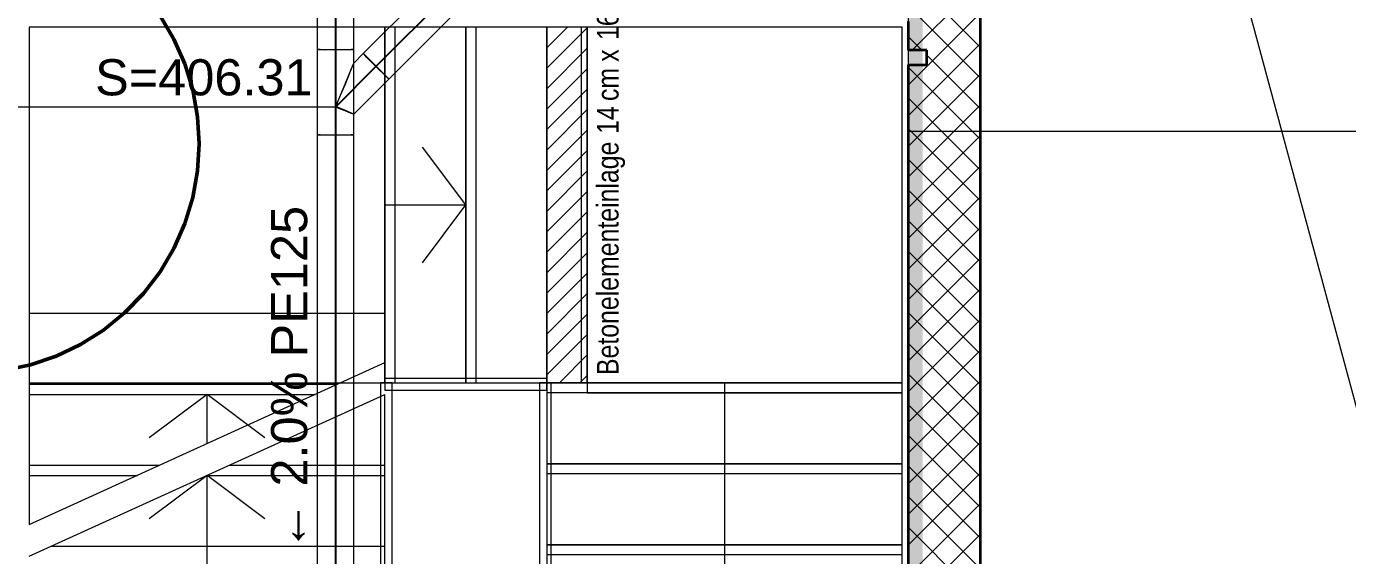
# Model space of a CAD drawing. Extents: x -1 to 1342, y -35 to 723.
# Drawn here: x 445.6 to 537, y 356.1 to 392.7 of the extents above; entities that cross this region are included whole.
import ezdxf
from ezdxf.lldxf.tags import DXFTag

# ---------------------------------------------------------------- set-up
doc = ezdxf.new("R2010")
doc.units = 0
doc.layers.get('0').update_dxf_attribs({"lineweight": 18})
for name, color, linetype, lineweight in [('-1._UG_3_- offene Fragen Neu', 7, 'Continuous', 25), ('-1._UG_3_015 Innenwände Bauteilschraffuren Neu', 7, 'Continuous', 25), ('-1._UG_3_015 Innenwände Neu', 7, 'Continuous', 25), ('-1._UG_3_035 Decken Neu', 7, 'Continuous', 25), ('-1._UG_3_035-20 Bodeneinlagen', 7, 'Continuous', 25), ('-1._UG_3_035-20 Bodeneinlagen Neu', 7, 'Continuous', 25), ('-1._UG_3_050 Geländer Neu', 7, 'Continuous', 25), ('-1._UG_3_055 Treppen Neu', 7, 'Continuous', 25), ('-1._UG_3_260 Kennzeichnung Sichtbeton Neu', 7, 'Continuous', 25)]:
    doc.layers.add(name, color=color, linetype=linetype, lineweight=lineweight)
for name, color, linetype, lineweight, true_color in [('S_Schmutzwasser', 7, 'Continuous', 18, 0xcc6600), ('S_Schmutzwasser@DELETE-EINSTRICH', 7, 'Continuous', 18, 0xcc6600), ('S_T_Text_Grundleitungen', 2, 'Continuous', 18, 0xffff00), ('X_Mass', 7, 'Continuous', 18, 0x0080ff)]:
    doc.layers.add(name, color=color, linetype=linetype, lineweight=lineweight, true_color=true_color)
doc.styles.get("Standard").update_dxf_attribs({"font": 'arial.ttf'})
tags = doc.linetypes.add('Strich 1_1mm', pattern=[0.002, 0.001, -0.001]).pattern_tags.tags
tags[6:7] = [DXFTag(74, 4), DXFTag(75, 0), DXFTag(340, '0'), DXFTag(46, 1.0), DXFTag(50, 0.0), DXFTag(44, 0.0), DXFTag(45, 0.0)]
tags[4:5] = [DXFTag(74, 4), DXFTag(75, 0), DXFTag(340, '0'), DXFTag(46, 1.0), DXFTag(50, 0.0), DXFTag(44, 0.0), DXFTag(45, 0.0)]
tags = doc.linetypes.add('Strich 2_1mm-A0SKLQRVLL', pattern=[0.003, 0.002, -0.001]).pattern_tags.tags
tags[6:7] = [DXFTag(74, 4), DXFTag(75, 0), DXFTag(340, '0'), DXFTag(46, 1.0), DXFTag(50, 0.0), DXFTag(44, 0.0), DXFTag(45, 0.0)]
tags[4:5] = [DXFTag(74, 4), DXFTag(75, 0), DXFTag(340, '0'), DXFTag(46, 1.0), DXFTag(50, 0.0), DXFTag(44, 0.0), DXFTag(45, 0.0)]
tags = doc.linetypes.add('Strich 3_1mm Kanten', pattern=[0.004, 0.003, -0.001]).pattern_tags.tags
tags[6:7] = [DXFTag(74, 4), DXFTag(75, 0), DXFTag(340, '0'), DXFTag(46, 1.0), DXFTag(50, 0.0), DXFTag(44, 0.0), DXFTag(45, 0.0)]
tags[4:5] = [DXFTag(74, 4), DXFTag(75, 0), DXFTag(340, '0'), DXFTag(46, 1.0), DXFTag(50, 0.0), DXFTag(44, 0.0), DXFTag(45, 0.0)]
tags = doc.linetypes.add('Strichpunkt 3_1_1mm Achsen', pattern=[0.005, 0.003, -0.001, 0, -0.001]).pattern_tags.tags
tags[10:11] = [DXFTag(74, 4), DXFTag(75, 0), DXFTag(340, '0'), DXFTag(46, 1.0), DXFTag(50, 0.0), DXFTag(44, 0.0), DXFTag(45, 0.0)]
tags[8:9] = [DXFTag(74, 4), DXFTag(75, 0), DXFTag(340, '0'), DXFTag(46, 1.0), DXFTag(50, 0.0), DXFTag(44, 0.0), DXFTag(45, 0.0)]
tags[6:7] = [DXFTag(74, 4), DXFTag(75, 0), DXFTag(340, '0'), DXFTag(46, 1.0), DXFTag(50, 0.0), DXFTag(44, 0.0), DXFTag(45, 0.0)]
tags[4:5] = [DXFTag(74, 4), DXFTag(75, 0), DXFTag(340, '0'), DXFTag(46, 1.0), DXFTag(50, 0.0), DXFTag(44, 0.0), DXFTag(45, 0.0)]
tags = doc.linetypes.add('STRICHPUNKT2', pattern=[12.7, 6.35, -3.175, 0, -3.175]).pattern_tags.tags
tags[10:11] = [DXFTag(74, 4), DXFTag(75, 0), DXFTag(340, '0'), DXFTag(46, 0.0), DXFTag(50, 0.0), DXFTag(44, 0.0), DXFTag(45, 0.0)]
tags[8:9] = [DXFTag(74, 4), DXFTag(75, 0), DXFTag(340, '0'), DXFTag(46, 0.0), DXFTag(50, 0.0), DXFTag(44, 0.0), DXFTag(45, 0.0)]
tags[6:7] = [DXFTag(74, 4), DXFTag(75, 0), DXFTag(340, '0'), DXFTag(46, 0.0), DXFTag(50, 0.0), DXFTag(44, 0.0), DXFTag(45, 0.0)]
tags[4:5] = [DXFTag(74, 4), DXFTag(75, 0), DXFTag(340, '0'), DXFTag(46, 0.0), DXFTag(50, 0.0), DXFTag(44, 0.0), DXFTag(45, 0.0)]
tags = doc.linetypes.add('Unsichtbare Linie', pattern='A,0,[1,5773_032 -1.UG1.shx,S=10,R=0,X=0,Y=0],-10,0', length=10).pattern_tags.tags
tags[14:15] = [DXFTag(74, 4), DXFTag(75, 0), DXFTag(340, '0'), DXFTag(46, 1.0), DXFTag(50, 0.0), DXFTag(44, 0.0), DXFTag(45, 0.0)]
tags[12:13] = [DXFTag(74, 4), DXFTag(75, 0), DXFTag(340, '0'), DXFTag(46, 1.0), DXFTag(50, 0.0), DXFTag(44, 0.0), DXFTag(45, 0.0)]

# ---------------------------------------------------------------- blocks, each defined once
blk = doc.blocks.new('Abwasserleitung-A0SKLQK7LL', base_point=(467.04, 387.127))
at = {"color": 0, "linetype": 'ByBlock', "lineweight": -2, "ltscale": 0.18}
blk.add_line((497.857, 417.944), (467.04, 387.127), dxfattribs=at)
blk = doc.blocks.new('Abwasserleitung-A0SKLQMHLL', base_point=(467.04, 287.884))
at = {"color": 0, "linetype": 'ByBlock', "lineweight": -2, "ltscale": 0.18}
blk.add_line((467.04, 387.127), (467.04, 293.775), dxfattribs=at)
blk = doc.blocks.new('Distributor Abwasserleitung-A0SKLQMJLL', base_point=(466.665, 386.377))
at = {"color": 0, "lineweight": 13}
blk.add_line((467.04, 387.127), (467.04, 387.127), dxfattribs=at)
blk = doc.blocks.new('Abwasserleitung-A0SKLQMNLL', base_point=(467.04, 387.127))
at = {"color": 0, "linetype": 'ByBlock', "lineweight": -2, "ltscale": 0.18}
blk.add_line((467.04, 422.785), (467.04, 387.127), dxfattribs=at)
blk = doc.blocks.new('Rohr-A0SKLQOBLL', base_point=(465.79, 295.012))
at = {"color": 0, "linetype": 'ByBlock', "lineweight": -2, "ltscale": 0.18}
for p, q in [((465.79, 385.177), (465.833, 385.18)), ((465.833, 385.174), (465.79, 385.177)), ((465.79, 295.025), (465.79, 385.177)), ((465.833, 385.18), (465.958, 385.183)), ((465.958, 385.171), (465.833, 385.174)), ((465.958, 385.183), (466.156, 385.186)), ((466.156, 385.168), (465.958, 385.171)), ((466.156, 385.186), (466.415, 385.188)), ((466.415, 385.166), (466.156, 385.168)), ((466.415, 385.188), (466.717, 385.189)), ((466.717, 385.165), (466.415, 385.166)), ((466.717, 385.189), (467.04, 385.19)), ((467.04, 385.165), (466.717, 385.165)), ((467.04, 385.19), (467.364, 385.189)), ((467.364, 385.165), (467.04, 385.165)), ((467.364, 385.189), (467.665, 385.188)), ((467.665, 385.166), (467.364, 385.165)), ((467.665, 385.188), (467.924, 385.186)), ((467.924, 385.168), (467.665, 385.166)), ((467.924, 385.186), (468.123, 385.183)), ((468.123, 385.171), (467.924, 385.168)), ((468.123, 385.183), (468.248, 385.18)), ((468.248, 385.174), (468.123, 385.171)), ((468.248, 385.18), (468.29, 385.177)), ((468.29, 385.177), (468.248, 385.174)), ((468.29, 295.025), (468.29, 385.177)), ((465.79, 295.025), (465.833, 295.028)), ((465.833, 295.022), (465.79, 295.025)), ((465.833, 295.028), (465.958, 295.031)), ((465.958, 295.019), (465.833, 295.022)), ((465.958, 295.031), (466.156, 295.034)), ((466.156, 295.016), (465.958, 295.019)), ((466.156, 295.034), (466.415, 295.036)), ((466.415, 295.014), (466.156, 295.016)), ((466.415, 295.036), (466.717, 295.037)), ((466.717, 295.013), (466.415, 295.014)), ((466.717, 295.037), (467.04, 295.037)), ((467.04, 295.012), (466.717, 295.013)), ((467.04, 295.037), (467.364, 295.037)), ((467.364, 295.013), (467.04, 295.012)), ((467.364, 295.037), (467.665, 295.036)), ((467.665, 295.014), (467.364, 295.013)), ((467.665, 295.036), (467.924, 295.034)), ((467.924, 295.016), (467.665, 295.014)), ((467.924, 295.034), (468.123, 295.031)), ((468.123, 295.019), (467.924, 295.016)), ((468.123, 295.031), (468.248, 295.028)), ((468.248, 295.022), (468.123, 295.019)), ((468.248, 295.028), (468.29, 295.025)), ((468.29, 295.025), (468.248, 295.022))]:
    blk.add_line(p, q, dxfattribs=at)
at = {"color": 0, "linetype": 'STRICHPUNKT2', "lineweight": 25, "ltscale": 0.25}
blk.add_line((467.04, 295.025), (467.04, 385.177), dxfattribs=at)
blk = doc.blocks.new('Abzweig 45°-A0SKLQODLL', base_point=(465.79, 385.165))
at = {"color": 0, "linetype": 'ByBlock', "lineweight": -2, "ltscale": 0.18}
for p, q in [((465.79, 391.077), (465.834, 391.08)), ((465.831, 391.074), (465.79, 391.077)), ((465.79, 385.177), (465.79, 391.077)), ((465.955, 391.071), (465.831, 391.074)), ((465.834, 391.08), (465.96, 391.083)), ((466.153, 391.068), (465.955, 391.071)), ((465.96, 391.083), (466.16, 391.086)), ((466.411, 391.066), (466.153, 391.068)), ((466.16, 391.086), (466.42, 391.088)), ((466.712, 391.065), (466.411, 391.066)), ((466.42, 391.088), (466.722, 391.089)), ((467.035, 391.064), (466.712, 391.065)), ((466.722, 391.089), (467.045, 391.089)), ((467.359, 391.065), (467.035, 391.064)), ((467.045, 391.089), (467.369, 391.089)), ((467.661, 391.066), (467.359, 391.065)), ((467.369, 391.089), (467.67, 391.088)), ((467.92, 391.068), (467.661, 391.066)), ((467.67, 391.088), (467.928, 391.086)), ((468.12, 391.071), (467.92, 391.068)), ((467.928, 391.086), (468.125, 391.083)), ((468.246, 391.074), (468.12, 391.071)), ((468.125, 391.083), (468.249, 391.08)), ((468.29, 391.077), (468.246, 391.074)), ((468.249, 391.08), (468.29, 391.077)), ((468.29, 385.177), (468.29, 391.077)), ((468.29, 390.145), (468.949, 390.804)), ((468.949, 390.804), (468.978, 390.77)), ((468.981, 390.777), (468.949, 390.804)), ((468.978, 390.77), (469.065, 390.679)), ((469.07, 390.692), (468.981, 390.777)), ((469.065, 390.679), (469.205, 390.536)), ((469.212, 390.554), (469.07, 390.692)), ((469.205, 390.536), (469.387, 390.351)), ((469.396, 390.373), (469.212, 390.554)), ((469.387, 390.351), (469.599, 390.137)), ((469.609, 390.161), (469.396, 390.373)), ((468.12, 389.734), (467.92, 389.252)), ((467.928, 389.27), (468.125, 389.747)), ((468.246, 390.039), (468.12, 389.734)), ((468.125, 389.747), (468.249, 390.045)), ((468.29, 390.145), (468.246, 390.039)), ((468.249, 390.045), (468.29, 390.145)), ((469.599, 390.137), (469.828, 389.907)), ((469.838, 389.932), (469.609, 390.161)), ((469.828, 389.907), (470.057, 389.679)), ((470.067, 389.703), (469.838, 389.932)), ((470.057, 389.679), (470.271, 389.467)), ((470.28, 389.489), (470.067, 389.703)), ((470.271, 389.467), (470.455, 389.286)), ((470.462, 389.304), (470.28, 389.489)), ((467.661, 388.625), (467.359, 387.896)), ((467.369, 387.92), (467.67, 388.647)), ((467.92, 389.252), (467.661, 388.625)), ((467.67, 388.647), (467.928, 389.27)), ((468.29, 386.609), (470.717, 389.036)), ((470.455, 389.286), (470.596, 389.148)), ((470.601, 389.161), (470.462, 389.304)), ((470.596, 389.148), (470.686, 389.063)), ((470.688, 389.069), (470.601, 389.161)), ((470.686, 389.063), (470.717, 389.036)), ((470.717, 389.036), (470.688, 389.069)), ((467.359, 387.896), (467.035, 387.115)), ((467.045, 387.14), (467.369, 387.92)), ((467.035, 387.115), (467.359, 386.981)), ((467.369, 387.005), (467.045, 387.14)), ((467.359, 386.981), (467.661, 386.857)), ((467.67, 386.879), (467.369, 387.005)), ((467.661, 386.857), (467.92, 386.752)), ((467.928, 386.77), (467.67, 386.879)), ((467.92, 386.752), (468.12, 386.672)), ((468.125, 386.685), (467.928, 386.77)), ((468.12, 386.672), (468.246, 386.624)), ((468.249, 386.63), (468.125, 386.685)), ((468.246, 386.624), (468.29, 386.609)), ((468.29, 386.609), (468.249, 386.63)), ((465.79, 385.177), (465.834, 385.181)), ((465.831, 385.174), (465.79, 385.177)), ((465.955, 385.171), (465.831, 385.174)), ((465.834, 385.181), (465.96, 385.184)), ((466.153, 385.168), (465.955, 385.171)), ((465.96, 385.184), (466.16, 385.186)), ((466.411, 385.166), (466.153, 385.168)), ((466.16, 385.186), (466.42, 385.188)), ((466.712, 385.165), (466.411, 385.166)), ((466.42, 385.188), (466.722, 385.189)), ((467.035, 385.165), (466.712, 385.165)), ((466.722, 385.189), (467.045, 385.19)), ((467.359, 385.165), (467.035, 385.165)), ((467.045, 385.19), (467.369, 385.189)), ((467.661, 385.166), (467.359, 385.165)), ((467.369, 385.189), (467.67, 385.188)), ((467.92, 385.168), (467.661, 385.166)), ((467.67, 385.188), (467.928, 385.186)), ((468.12, 385.171), (467.92, 385.168)), ((467.928, 385.186), (468.125, 385.183)), ((468.246, 385.174), (468.12, 385.171)), ((468.125, 385.183), (468.249, 385.18)), ((468.29, 385.177), (468.246, 385.174)), ((468.249, 385.18), (468.29, 385.177))]:
    blk.add_line(p, q, dxfattribs=at)
at = {"color": 0, "linetype": 'STRICHPUNKT2', "lineweight": 25, "ltscale": 0.25}
for p, q in [((467.04, 385.177), (467.04, 391.077)), ((467.04, 387.127), (469.833, 389.92))]:
    blk.add_line(p, q, dxfattribs=at)
blk = doc.blocks.new('Rohr-A0SKLQOFLL', base_point=(465.79, 391.064))
at = {"color": 0, "linetype": 'ByBlock', "lineweight": -2, "ltscale": 0.18}
for p, q in [((465.79, 420.835), (465.833, 420.838)), ((465.833, 420.832), (465.79, 420.835)), ((465.79, 391.077), (465.79, 420.835)), ((465.833, 420.838), (465.958, 420.841)), ((465.958, 420.829), (465.833, 420.832)), ((465.958, 420.841), (466.156, 420.844)), ((466.156, 420.826), (465.958, 420.829)), ((466.156, 420.844), (466.415, 420.846)), ((466.415, 420.824), (466.156, 420.826)), ((466.415, 420.846), (466.717, 420.847)), ((466.717, 420.823), (466.415, 420.824)), ((466.717, 420.847), (467.04, 420.847)), ((467.04, 420.822), (466.717, 420.823)), ((467.04, 420.847), (467.364, 420.847)), ((467.364, 420.823), (467.04, 420.822)), ((467.364, 420.847), (467.665, 420.846)), ((467.665, 420.824), (467.364, 420.823)), ((467.665, 420.846), (467.924, 420.844)), ((467.924, 420.826), (467.665, 420.824)), ((467.924, 420.844), (468.123, 420.841)), ((468.123, 420.829), (467.924, 420.826)), ((468.123, 420.841), (468.248, 420.838)), ((468.248, 420.832), (468.123, 420.829)), ((468.248, 420.838), (468.29, 420.835)), ((468.29, 420.835), (468.248, 420.832)), ((468.29, 391.077), (468.29, 420.835)), ((465.79, 391.077), (465.833, 391.08)), ((465.833, 391.074), (465.79, 391.077)), ((465.833, 391.08), (465.958, 391.083)), ((465.958, 391.071), (465.833, 391.074)), ((465.958, 391.083), (466.156, 391.086)), ((466.156, 391.068), (465.958, 391.071)), ((466.156, 391.086), (466.415, 391.088)), ((466.415, 391.066), (466.156, 391.068)), ((466.415, 391.088), (466.717, 391.089)), ((466.717, 391.065), (466.415, 391.066)), ((466.717, 391.089), (467.04, 391.089)), ((467.04, 391.064), (466.717, 391.065)), ((467.04, 391.089), (467.364, 391.089)), ((467.364, 391.065), (467.04, 391.064)), ((467.364, 391.089), (467.665, 391.088)), ((467.665, 391.066), (467.364, 391.065)), ((467.665, 391.088), (467.924, 391.086)), ((467.924, 391.068), (467.665, 391.066)), ((467.924, 391.086), (468.123, 391.083)), ((468.123, 391.071), (467.924, 391.068)), ((468.123, 391.083), (468.248, 391.08)), ((468.248, 391.074), (468.123, 391.071)), ((468.248, 391.08), (468.29, 391.077)), ((468.29, 391.077), (468.248, 391.074))]:
    blk.add_line(p, q, dxfattribs=at)
at = {"color": 0, "linetype": 'STRICHPUNKT2', "lineweight": 25, "ltscale": 0.25}
blk.add_line((467.04, 391.077), (467.04, 420.835), dxfattribs=at)
blk = doc.blocks.new('Rohr-A0SKLQONLL', base_point=(468.949, 389.036))
at = {"color": 0, "linetype": 'ByBlock', "lineweight": -2, "ltscale": 0.18}
for p, q in [((468.949, 390.804), (495.73, 417.585)), ((495.758, 417.552), (495.73, 417.585)), ((495.73, 417.585), (495.762, 417.557)), ((495.844, 417.462), (495.758, 417.552)), ((495.762, 417.557), (495.853, 417.471)), ((495.982, 417.319), (495.844, 417.462)), ((495.853, 417.471), (495.995, 417.332)), ((496.164, 417.135), (495.982, 417.319)), ((495.995, 417.332), (496.179, 417.15)), ((496.376, 416.921), (496.164, 417.135)), ((496.179, 417.15), (496.393, 416.938)), ((496.605, 416.692), (496.376, 416.921)), ((496.393, 416.938), (496.623, 416.709)), ((496.834, 416.463), (496.605, 416.692)), ((496.623, 416.709), (496.851, 416.48)), ((497.048, 416.251), (496.834, 416.463)), ((496.851, 416.48), (497.063, 416.266)), ((497.232, 416.069), (497.048, 416.251)), ((497.063, 416.266), (497.245, 416.082)), ((497.375, 415.931), (497.232, 416.069)), ((497.245, 416.082), (497.384, 415.94)), ((497.465, 415.845), (497.375, 415.931)), ((497.384, 415.94), (497.47, 415.849)), ((470.717, 389.036), (497.498, 415.817)), ((497.498, 415.817), (497.465, 415.845)), ((497.47, 415.849), (497.498, 415.817)), ((468.977, 390.771), (468.949, 390.804)), ((468.949, 390.804), (468.982, 390.776)), ((469.063, 390.681), (468.977, 390.771)), ((468.982, 390.776), (469.072, 390.69)), ((469.202, 390.539), (469.063, 390.681)), ((469.072, 390.69), (469.215, 390.551)), ((469.384, 390.354), (469.202, 390.539)), ((469.215, 390.551), (469.399, 390.37)), ((469.596, 390.14), (469.384, 390.354)), ((469.399, 390.37), (469.613, 390.157)), ((469.824, 389.911), (469.596, 390.14)), ((469.613, 390.157), (469.842, 389.929)), ((470.053, 389.683), (469.824, 389.911)), ((469.842, 389.929), (470.071, 389.7)), ((470.268, 389.47), (470.053, 389.683)), ((470.071, 389.7), (470.283, 389.486)), ((470.452, 389.289), (470.268, 389.47)), ((470.283, 389.486), (470.465, 389.301)), ((470.594, 389.15), (470.452, 389.289)), ((470.465, 389.301), (470.603, 389.159)), ((470.685, 389.064), (470.594, 389.15)), ((470.603, 389.159), (470.689, 389.068)), ((470.717, 389.036), (470.685, 389.064)), ((470.689, 389.068), (470.717, 389.036))]:
    blk.add_line(p, q, dxfattribs=at)
at = {"color": 0, "linetype": 'STRICHPUNKT2', "lineweight": 25, "ltscale": 0.25}
blk.add_line((469.833, 389.92), (496.614, 416.701), dxfattribs=at)
blk = doc.blocks.new('Maß-A0SKLQPTLL', base_point=(433.808, 293.584))
at = {"color": 0, "linetype": 'ByBlock', "lineweight": -2, "ltscale": 0.18}
blk.add_line((435.141, 387.115), (467.035, 387.115), dxfattribs=at)
blk = doc.blocks.new('Referenz-A0SKLQRXLL', base_point=(5, 5))
at = {"layer": '-1._UG_3_- offene Fragen Neu', "color": 0, "linetype": 'Continuous', "lineweight": 50, "ltscale": 250}
for p, q in [((455.842, 391.801), (454.887, 393.419)), ((456.599, 390.082), (455.842, 391.801)), ((457.148, 388.285), (456.599, 390.082)), ((457.48, 386.436), (457.148, 388.285)), ((457.592, 384.56), (457.48, 386.436)), ((457.48, 382.685), (457.592, 384.56)), ((457.148, 380.836), (457.48, 382.685)), ((456.599, 379.039), (457.148, 380.836)), ((455.842, 377.32), (456.599, 379.039)), ((454.887, 375.702), (455.842, 377.32)), ((453.747, 374.209), (454.887, 375.702)), ((452.438, 372.861), (453.747, 374.209)), ((450.979, 371.677), (452.438, 372.861)), ((449.39, 370.674), (450.979, 371.677)), ((447.694, 369.866), (449.39, 370.674)), ((445.915, 369.264), (447.694, 369.866)), ((444.076, 368.877), (445.915, 369.264))]:
    blk.add_line(p, q, dxfattribs=at)
at = {"layer": '-1._UG_3_015 Innenwände Bauteilschraffuren Neu', "color": 0, "linetype": 'Continuous', "lineweight": 0, "ltscale": 0.0169}
for p, q in [((511.641, 391.229), (506.641, 396.229)), ((506.927, 391.028), (511.641, 395.743)), ((511.641, 389.107), (506.641, 394.107)), ((506.641, 388.622), (511.641, 393.622)), ((507.599, 391.028), (506.641, 391.986)), ((506.641, 386.5), (511.641, 391.5)), ((511.641, 386.986), (507.941, 390.686)), ((511.641, 384.865), (506.641, 389.865)), ((506.641, 384.379), (511.641, 389.379)), ((511.641, 382.743), (506.641, 387.743)), ((506.641, 382.258), (511.641, 387.258)), ((511.641, 380.622), (506.641, 385.622)), ((506.641, 380.136), (511.641, 385.136)), ((511.641, 378.501), (506.641, 383.501)), ((506.641, 378.015), (511.641, 383.015)), ((511.641, 376.38), (506.641, 381.38)), ((506.641, 375.894), (511.641, 380.894)), ((511.641, 374.258), (506.641, 379.258)), ((506.641, 373.772), (511.641, 378.772)), ((511.641, 372.137), (506.641, 377.137)), ((506.641, 371.651), (511.641, 376.651)), ((511.641, 370.016), (506.641, 375.016)), ((506.641, 369.53), (511.641, 374.53)), ((511.641, 367.894), (506.641, 372.894)), ((506.641, 367.408), (511.641, 372.408)), ((511.641, 365.773), (506.641, 370.773)), ((506.641, 365.287), (511.641, 370.287)), ((511.641, 363.652), (506.641, 368.652)), ((506.641, 363.166), (511.641, 368.166)), ((511.641, 361.53), (506.641, 366.53)), ((506.641, 361.044), (511.641, 366.044)), ((511.641, 359.409), (506.641, 364.409)), ((506.641, 358.923), (511.641, 363.923)), ((511.641, 357.288), (506.641, 362.288)), ((506.641, 356.802), (511.641, 361.802)), ((511.641, 355.166), (506.641, 360.166)), ((506.641, 354.68), (511.641, 359.68)), ((511.641, 353.045), (506.641, 358.045)), ((506.641, 352.559), (511.641, 357.559))]:
    blk.add_line(p, q, dxfattribs=at)
at = {"layer": '-1._UG_3_015 Innenwände Neu', "color": 0, "lineweight": 35}
for p, q in [((511.641, 310.428), (511.641, 401.648)), ((506.641, 393.028), (506.641, 391.028)), ((507.941, 391.028), (506.641, 391.028)), ((507.941, 390.028), (507.941, 391.028)), ((506.641, 390.028), (507.941, 390.028)), ((506.641, 390.028), (506.641, 310.428))]:
    blk.add_line(p, q, dxfattribs=at)
at = {"layer": '-1._UG_3_035 Decken Neu', "color": 0, "linetype": 'Strich 3_1mm Kanten', "lineweight": 13, "ltscale": 16.9}
blk.add_line((506.641, 481.028), (546.641, 333.028), dxfattribs=at)
at = {"layer": '-1._UG_3_035 Decken Neu', "color": 0, "linetype": 'Strich 3_1mm Kanten', "lineweight": 13, "ltscale": 2197}
blk.add_line((506.641, 397.008), (506.641, 333.028), dxfattribs=at)
at = {"layer": '-1._UG_3_035 Decken Neu', "color": 0, "linetype": 'Strichpunkt 3_1_1mm Achsen', "lineweight": 13, "ltscale": 2197}
for p, q in [((506.641, 393.028), (506.641, 391.028)), ((506.641, 390.028), (506.641, 385.428)), ((506.641, 385.428), (652.141, 385.428))]:
    blk.add_line(p, q, dxfattribs=at)
at = {"layer": '-1._UG_3_035-20 Bodeneinlagen Neu', "color": 0, "linetype": 'Continuous', "lineweight": 13, "ltscale": 0.0169}
for p, q in [((481.641, 392.613), (481.657, 392.628)), ((481.641, 391.199), (483.071, 392.628)), ((481.641, 389.785), (484.441, 392.585)), ((481.641, 388.37), (484.441, 391.17)), ((481.641, 386.956), (484.441, 389.756)), ((481.641, 385.542), (484.441, 388.342)), ((481.641, 384.128), (484.441, 386.928)), ((481.641, 382.714), (484.441, 385.514)), ((481.641, 381.299), (484.441, 384.099)), ((481.641, 379.885), (484.441, 382.685)), ((481.641, 378.471), (484.441, 381.271)), ((481.641, 377.057), (484.441, 379.857)), ((481.641, 375.642), (484.441, 378.442)), ((481.641, 374.228), (484.441, 377.028)), ((481.641, 372.814), (484.441, 375.614)), ((481.641, 371.4), (484.441, 374.2)), ((481.641, 369.986), (484.441, 372.786)), ((481.641, 368.571), (484.441, 371.371)), ((482.512, 368.028), (484.441, 369.957)), ((483.927, 368.028), (484.441, 368.543))]:
    blk.add_line(p, q, dxfattribs=at)
at = {"layer": '-1._UG_3_035-20 Bodeneinlagen Neu', "color": 0, "linetype": 'Strich 1_1mm', "lineweight": 13, "ltscale": 16.9}
for p, q in [((481.641, 368.028), (481.641, 392.628)), ((484.441, 392.628), (481.641, 392.628)), ((484.441, 368.028), (484.441, 392.628)), ((484.441, 368.028), (481.641, 368.028))]:
    blk.add_line(p, q, dxfattribs=at)
at = {"layer": '-1._UG_3_050 Geländer Neu', "color": 0, "linetype": 'Continuous', "lineweight": 13, "ltscale": 16.9}
for p, q in [((470.941, 368.028), (470.141, 368.028)), ((470.141, 368.028), (470.141, 328.028)), ((470.941, 328.028), (470.941, 368.028))]:
    blk.add_line(p, q, dxfattribs=at)
at = {"layer": '-1._UG_3_050 Geländer Neu', "color": 0, "linetype": 'Strich 1_1mm', "lineweight": 13, "ltscale": 2197}
for p, q in [((470.441, 368.328), (470.441, 367.528)), ((481.641, 368.328), (470.441, 368.328)), ((470.441, 367.528), (481.641, 367.528)), ((481.941, 368.028), (481.141, 368.028)), ((481.141, 368.028), (481.141, 323.207)), ((481.641, 367.528), (481.641, 368.328)), ((481.941, 323.207), (481.941, 368.028))]:
    blk.add_line(p, q, dxfattribs=at)
at = {"layer": '-1._UG_3_055 Treppen Neu', "color": 0, "linetype": 'Strichpunkt 3_1_1mm Achsen', "lineweight": 13, "ltscale": 2197}
for p, q in [((470.441, 392.628), (445.841, 392.628)), ((445.841, 392.628), (445.841, 368.028)), ((470.441, 368.028), (470.441, 392.628)), ((484.041, 392.628), (481.641, 392.628)), ((481.641, 392.628), (481.641, 368.028)), ((506.241, 392.628), (481.641, 392.628)), ((481.641, 392.628), (481.641, 368.028)), ((484.041, 368.028), (484.041, 392.628)), ((506.241, 392.628), (484.441, 392.628)), ((484.441, 392.628), (484.441, 367.328)), ((506.241, 368.028), (506.241, 392.628)), ((506.241, 367.328), (506.241, 392.628)), ((445.841, 368.028), (470.441, 368.028)), ((481.641, 368.028), (484.041, 368.028)), ((481.641, 368.028), (506.241, 368.028)), ((484.441, 367.328), (506.241, 367.328))]:
    blk.add_line(p, q, dxfattribs=at)
at = {"layer": '-1._UG_3_055 Treppen Neu', "color": 0, "linetype": 'Strich 2_1mm-A0SKLQRVLL', "lineweight": 13, "ltscale": 16.9}
for p, q in [((470.441, 392.628), (470.441, 368.028)), ((481.641, 392.628), (470.441, 392.628)), ((471.141, 392.628), (471.141, 368.028)), ((476.741, 392.628), (476.741, 368.028)), ((481.641, 368.028), (481.641, 392.628)), ((476.041, 380.328), (473.041, 384.328)), ((473.041, 376.328), (476.041, 380.328)), ((445.841, 367.928), (467.152, 367.928)), ((470.441, 368.028), (481.641, 368.028)), ((506.241, 368.028), (481.641, 368.028)), ((481.641, 368.028), (481.641, 328.828)), ((506.241, 328.828), (506.241, 368.028)), ((458.141, 367.228), (454.141, 364.228)), ((462.141, 364.228), (458.141, 367.228)), ((506.241, 367.328), (481.641, 367.328)), ((445.841, 362.328), (454.852, 362.328)), ((459.679, 362.328), (470.441, 362.328)), ((506.241, 361.728), (481.641, 361.728)), ((447.379, 356.728), (470.441, 356.728)), ((506.241, 356.128), (481.641, 356.128))]:
    blk.add_line(p, q, dxfattribs=at)
at = {"layer": '-1._UG_3_055 Treppen Neu', "color": 0, "linetype": 'Strichpunkt 3_1_1mm Achsen', "lineweight": 13, "ltscale": 16.9}
for p, q in [((476.041, 392.628), (470.441, 392.628)), ((470.441, 392.628), (470.441, 368.028)), ((476.041, 368.028), (476.041, 392.628)), ((481.641, 392.628), (476.041, 392.628)), ((476.041, 392.628), (476.041, 368.028)), ((481.641, 368.028), (481.641, 392.628)), ((470.441, 380.328), (476.041, 380.328)), ((445.841, 372.828), (445.841, 367.228)), ((470.441, 369.426), (470.441, 372.828)), ((470.441, 368.028), (476.041, 368.028)), ((476.041, 368.028), (481.641, 368.028)), ((481.641, 368.028), (481.641, 362.428)), ((506.241, 368.028), (481.641, 368.028)), ((493.941, 368.028), (493.941, 362.428)), ((506.241, 362.428), (506.241, 368.028)), ((445.841, 367.228), (445.841, 361.628)), ((445.841, 367.228), (465.615, 367.228)), ((458.141, 363.826), (458.141, 367.228)), ((506.241, 362.428), (481.641, 362.428)), ((481.641, 362.428), (481.641, 356.828)), ((481.641, 362.428), (506.241, 362.428)), ((493.941, 362.428), (493.941, 334.428)), ((506.241, 356.828), (506.241, 362.428)), ((445.841, 361.628), (453.315, 361.628)), ((445.841, 361.628), (445.841, 358.226)), ((481.641, 356.828), (506.241, 356.828)), ((506.241, 356.828), (481.641, 356.828)), ((481.641, 356.828), (481.641, 351.228)), ((506.241, 351.228), (506.241, 356.828))]:
    blk.add_line(p, q, dxfattribs=at)
at = {"layer": '-1._UG_3_055 Treppen Neu', "color": 0, "linetype": 'Unsichtbare Linie', "lineweight": 13, "ltscale": 16.9}
for p, q in [((470.441, 372.828), (445.841, 372.828)), ((445.841, 372.828), (445.841, 358.226)), ((470.441, 369.426), (470.441, 372.828)), ((470.441, 328.028), (470.441, 367.228))]:
    blk.add_line(p, q, dxfattribs=at)
at = {"layer": '-1._UG_3_055 Treppen Neu', "color": 0, "lineweight": 13}
for p, q in [((445.841, 358.226), (470.441, 369.426)), ((445.841, 356.028), (470.441, 367.228)), ((470.441, 361.628), (470.441, 367.228)), ((458.141, 361.628), (454.141, 358.628)), ((458.141, 361.628), (470.441, 361.628)), ((458.141, 333.628), (458.141, 361.628)), ((462.141, 358.628), (458.141, 361.628)), ((470.441, 356.028), (470.441, 361.628))]:
    blk.add_line(p, q, dxfattribs=at)
at = {"layer": '-1._UG_3_260 Kennzeichnung Sichtbeton Neu', "color": 0, "linetype": 'Continuous', "lineweight": 0, "ltscale": 0.0169}
for points in [[(507.641, 310.428), (507.641, 394.028), (506.641, 394.028)], [(507.641, 310.428), (506.653, 393.028), (506.641, 393.028)], [(506.641, 310.428), (507.641, 310.428), (506.641, 393.028)]]:
    blk.add_solid(points, dxfattribs=at)
at = {"layer": '-1._UG_3_035-20 Bodeneinlagen', "color": 0, "linetype": 'Continuous', "lineweight": 13, "ltscale": 0.0169, "char_height": 1.5, "attachment_point": 1, "rotation": 90}
for s, insert in [('{\\fArial Narrow;16}', (485.108, 391.739)), ('{\\fArial Narrow;x}', (485.108, 390.231)), ('{\\fArial Narrow;cm}', (485.108, 387.518)), ('{\\fArial Narrow;14}', (485.108, 385.245)), ('{\\fArial Narrow;Betonelementeinlage}', (485.108, 368.565))]:
    blk.add_mtext(s, dxfattribs=dict(at, insert=insert))

msp = doc.modelspace()

# ---------------------------------------------------------------- block references
at = {"color": 8, "lineweight": 25, "ltscale": 0.25, "true_color": 0x808080}
msp.add_blockref('Referenz-A0SKLQRXLL', (5, 5), dxfattribs=at)
at = {"layer": 'S_Schmutzwasser', "ltscale": 0.18}
for name, p in [('Rohr-A0SKLQOFLL', (465.79, 391.064)), ('Rohr-A0SKLQONLL', (468.949, 389.036)), ('Abzweig 45°-A0SKLQODLL', (465.79, 385.165)), ('Rohr-A0SKLQOBLL', (465.79, 295.012))]:
    msp.add_blockref(name, p, dxfattribs=at)
at = {"layer": 'S_Schmutzwasser@DELETE-EINSTRICH', "ltscale": 0.18}
for name, p in [('Abwasserleitung-A0SKLQMNLL', (467.04, 387.127)), ('Abwasserleitung-A0SKLQK7LL', (467.04, 387.127)), ('Abwasserleitung-A0SKLQMHLL', (467.04, 287.884)), ('Distributor Abwasserleitung-A0SKLQMJLL', (466.665, 386.377))]:
    msp.add_blockref(name, p, dxfattribs=at)
at = {"layer": 'X_Mass', "ltscale": 0.18}
msp.add_blockref('Maß-A0SKLQPTLL', (433.808, 293.584), dxfattribs=at)

# ---------------------------------------------------------------- texts
at = {"layer": 'S_T_Text_Grundleitungen', "color": 24, "ltscale": 0.18, "true_color": 0x993300, "insert": (450.391, 390.41), "char_height": 2.5, "attachment_point": 1}
msp.add_mtext('{\\fArial;S=406.31}', dxfattribs=at)
at = {"layer": 'S_T_Text_Grundleitungen', "color": 24, "ltscale": 0.18, "true_color": 0x993300, "insert": (462.567, 345.128), "char_height": 2.5, "attachment_point": 1, "rotation": 90}
msp.add_mtext('{\\fArial;2.05l/s ← 2.0% PE125}', dxfattribs=at)

doc.saveas('drawing.dxf')
